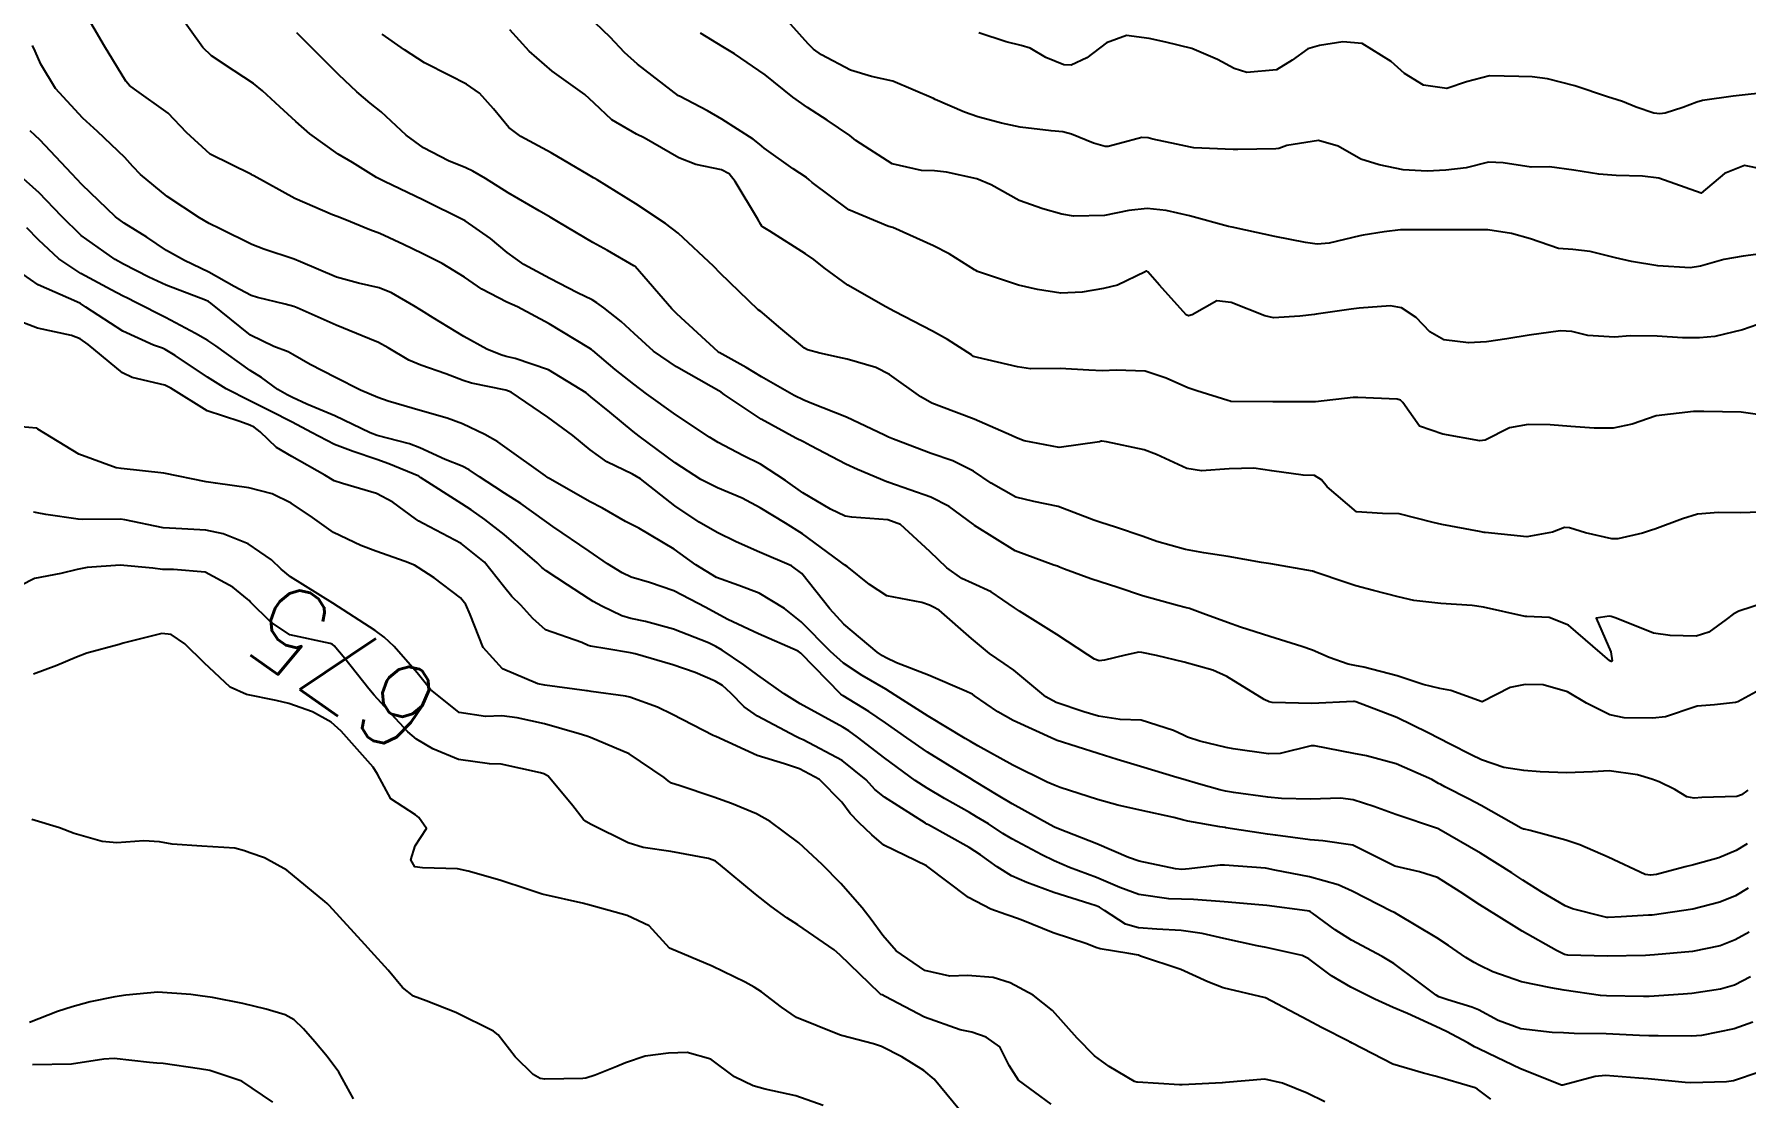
# Model space of a CAD drawing. Header units: metres. Extents: x 292545 to 299085, y 7450245 to 7463078.
# Drawn here: x 294905.1 to 294985.4, y 7462805.5 to 7462855.4 of the extents above; entities that cross this region are included whole.
import ezdxf
from ezdxf.enums import TextEntityAlignment as Align

# ---------------------------------------------------------------- set-up
doc = ezdxf.new("R2010")
doc.units = ezdxf.units.M
for name, color, linetype in [('Cotas', 45, 'Continuous'), ('Curvas de Nivel 1m', 11, 'Continuous'), ('Curvas de Nivel 5m', 15, 'Continuous')]:
    doc.layers.add(name, color=color, linetype=linetype)
doc.styles.add('Style-STANDARD', font='STANDARD.shx')

msp = doc.modelspace()

# ---------------------------------------------------------------- linework, layer by layer
at = {"layer": 'Curvas de Nivel 1m', "flags": 128}
for points, elevation in [([(294985.475, 7462819.915), (294985.18, 7462819.699), (294984.96, 7462819.625), (294983.318, 7462819.578), (294982.959, 7462819.545), (294982.62, 7462819.606), (294982.049, 7462819.954), (294981.311, 7462820.31), (294980.968, 7462820.436), (294980.302, 7462820.644), (294978.971, 7462820.828), (294978.187, 7462820.782), (294976.97, 7462820.734), (294975.723, 7462820.781), (294974.971, 7462820.84), (294974.03, 7462820.992), (294972.976, 7462821.351), (294972.494, 7462821.583), (294971.5, 7462822.082), (294970.987, 7462822.345), (294970.471, 7462822.615), (294969.005, 7462823.33), (294967.078, 7462824.063), (294967.012, 7462824.081), (294966.964, 7462824.082), (294965.011, 7462823.997), (294963.149, 7462824.041), (294963.012, 7462824.063), (294962.77, 7462824.182), (294961.023, 7462825.252), (294960.363, 7462825.547), (294959.03, 7462825.936), (294957.732, 7462826.243), (294957.035, 7462826.387), (294956.893, 7462826.394), (294956.261, 7462826.258), (294955.281, 7462826.017), (294955.03, 7462825.985), (294954.82, 7462826.062), (294954.506, 7462826.278), (294953.047, 7462827.222), (294951.287, 7462828.318), (294951.064, 7462828.474), (294949.959, 7462829.224), (294949.076, 7462829.638), (294948.586, 7462829.855), (294947.877, 7462830.358), (294947.094, 7462831.126), (294945.712, 7462832.384), (294945.115, 7462832.601), (294943.432, 7462832.731), (294943.117, 7462832.787), (294942.432, 7462833.115), (294941.127, 7462833.874), (294940.305, 7462834.448), (294939.14, 7462835.212), (294938.306, 7462835.634), (294937.15, 7462836.24), (294936.745, 7462836.494), (294935.168, 7462837.538), (294933.796, 7462838.524), (294933.187, 7462838.978), (294932.316, 7462839.665), (294931.263, 7462840.559), (294931.23, 7462840.586), (294931.204, 7462840.606), (294931.09, 7462840.676), (294929.221, 7462841.797), (294927.729, 7462842.595), (294927.235, 7462842.825), (294926.056, 7462843.432), (294925.247, 7462843.99), (294924.199, 7462844.641), (294923.257, 7462845.097), (294922.391, 7462845.53), (294921.267, 7462846.036), (294920.804, 7462846.213), (294919.63, 7462846.695), (294919.275, 7462846.841), (294919.052, 7462846.926), (294917.287, 7462847.682), (294915.356, 7462848.749), (294915.326, 7462848.772), (294915.303, 7462848.784), (294915.248, 7462848.806), (294913.313, 7462849.769), (294912.199, 7462850.781), (294911.336, 7462851.689), (294909.753, 7462852.814), (294909.522, 7462852.985), (294909.357, 7462853.194), (294908.358, 7462854.83), (294907.389, 7462856.491)], 684), ([(294986.158, 7462849.06), (294985.313, 7462849.233), (294984.38, 7462848.856), (294983.293, 7462847.94), (294981.303, 7462848.64), (294980.539, 7462848.737), (294979.304, 7462848.757), (294978.477, 7462848.827), (294977.308, 7462849.018), (294976.163, 7462849.174), (294975.31, 7462849.151), (294974, 7462849.366), (294973.313, 7462849.396), (294972.261, 7462849.118), (294971.307, 7462849.007), (294970.428, 7462848.971), (294969.307, 7462849.027), (294968.169, 7462849.263), (294967.314, 7462849.537), (294966.244, 7462850.141), (294965.325, 7462850.401), (294963.834, 7462850.172), (294963.463, 7462850.035), (294963.32, 7462850.012), (294961.537, 7462849.98), (294961.32, 7462849.983), (294959.47, 7462850.069), (294959.321, 7462850.087), (294958.668, 7462850.23), (294957.553, 7462850.475), (294957.326, 7462850.525), (294957.037, 7462850.542), (294955.994, 7462850.263), (294955.463, 7462850.126), (294955.321, 7462850.124), (294954.771, 7462850.278), (294953.742, 7462850.709), (294953.328, 7462850.807), (294952.778, 7462850.856), (294951.33, 7462851.039), (294950.445, 7462851.215), (294949.335, 7462851.519), (294948.718, 7462851.73), (294947.342, 7462852.328), (294947.255, 7462852.371), (294945.355, 7462853.191), (294944.351, 7462853.407), (294943.362, 7462853.712), (294942.001, 7462854.431), (294941.632, 7462854.693), (294941.378, 7462854.936), (294940.017, 7462856.454)], 691), ([(294986.253, 7462828.72), (294985.059, 7462828.323), (294984.795, 7462828.185), (294984.457, 7462827.926), (294983.645, 7462827.344), (294983.051, 7462827.151), (294981.83, 7462827.179), (294981.053, 7462827.283), (294979.301, 7462827.988), (294979.064, 7462828.076), (294978.975, 7462828.08), (294978.358, 7462827.997), (294979.039, 7462826.413), (294979.11, 7462825.989), (294979.058, 7462825.964), (294979.033, 7462825.968), (294979.003, 7462825.99), (294977.058, 7462827.661), (294976.146, 7462828.024), (294975.097, 7462828.074), (294975.063, 7462828.077), (294975.024, 7462828.079), (294973.067, 7462828.517), (294972.542, 7462828.591), (294971.069, 7462828.686), (294969.8, 7462828.829), (294969.072, 7462828.994), (294967.91, 7462829.286), (294967.077, 7462829.515), (294966.607, 7462829.666), (294965.177, 7462830.159), (294965.106, 7462830.182), (294965.083, 7462830.19), (294965.042, 7462830.202), (294963.087, 7462830.539), (294962.659, 7462830.613), (294961.09, 7462830.881), (294959.938, 7462831.064), (294959.093, 7462831.222), (294957.742, 7462831.598), (294957.099, 7462831.823), (294955.802, 7462832.263), (294955.106, 7462832.478), (294954.788, 7462832.594), (294953.117, 7462833.227), (294951.966, 7462833.465), (294951.123, 7462833.676), (294949.972, 7462834.332), (294949.138, 7462834.888), (294948.16, 7462835.372), (294947.146, 7462835.723), (294945.386, 7462836.388), (294945.154, 7462836.491), (294944.961, 7462836.588), (294943.168, 7462837.425), (294941.552, 7462838.062), (294941.18, 7462838.216), (294940.721, 7462838.445), (294939.191, 7462839.312), (294938.473, 7462839.748), (294937.203, 7462840.457), (294937.15, 7462840.491), (294935.22, 7462842.266), (294934.98, 7462842.512), (294933.252, 7462844.492), (294933.235, 7462844.512), (294933.201, 7462844.531), (294931.952, 7462845.242), (294931.264, 7462845.626), (294929.659, 7462846.576), (294929.276, 7462846.811), (294928.757, 7462847.109), (294927.293, 7462847.956), (294926.233, 7462848.616), (294925.642, 7462848.961), (294925.308, 7462849.118), (294924.493, 7462849.456), (294923.317, 7462850.063), (294922.509, 7462850.658), (294921.334, 7462851.746), (294920.826, 7462852.166), (294920.202, 7462852.687), (294919.355, 7462853.492), (294918.131, 7462854.712), (294917.38, 7462855.454)], 686), ([(294986.058, 7462832.972), (294985.118, 7462832.938), (294984.096, 7462832.953), (294983.117, 7462832.869), (294982.413, 7462832.65), (294981.106, 7462832.17), (294980.959, 7462832.118), (294980.533, 7462831.976), (294979.376, 7462831.712), (294979.1, 7462831.721), (294977.858, 7462832.002), (294977.106, 7462832.225), (294976.879, 7462832.241), (294976.302, 7462832.022), (294975.101, 7462831.816), (294973.151, 7462832.011), (294973.103, 7462832.02), (294972.887, 7462832.062), (294971.108, 7462832.395), (294970.706, 7462832.489), (294969.115, 7462832.885), (294968.324, 7462832.908), (294967.116, 7462832.986), (294965.731, 7462834.151), (294965.472, 7462834.491), (294965.138, 7462834.688), (294964.6, 7462834.704), (294963.14, 7462834.914), (294962.292, 7462835.038), (294961.141, 7462835.004), (294959.83, 7462834.91), (294959.141, 7462835.022), (294957.719, 7462835.673), (294957.149, 7462835.894), (294955.378, 7462836.268), (294955.153, 7462836.298), (294955.127, 7462836.296), (294955.046, 7462836.272), (294953.15, 7462836.009), (294951.511, 7462836.316), (294951.155, 7462836.453), (294950.919, 7462836.559), (294949.168, 7462837.336), (294947.633, 7462837.906), (294947.179, 7462838.085), (294946.671, 7462838.375), (294945.193, 7462839.432), (294944.55, 7462839.753), (294943.2, 7462840.139), (294942.98, 7462840.192), (294941.931, 7462840.429), (294941.346, 7462840.579), (294941.205, 7462840.657), (294939.996, 7462841.671), (294939.222, 7462842.339), (294939.149, 7462842.388), (294939.033, 7462842.463), (294937.248, 7462844.18), (294936.944, 7462844.493), (294935.268, 7462846.064), (294934.678, 7462846.516), (294933.286, 7462847.428), (294931.475, 7462848.557), (294931.365, 7462848.621), (294931.304, 7462848.651), (294931.065, 7462848.803), (294929.315, 7462849.833), (294927.899, 7462850.594), (294927.327, 7462851.019), (294926.611, 7462851.886), (294925.952, 7462852.621), (294925.349, 7462853.054), (294924.538, 7462853.455), (294923.364, 7462854.046), (294922.434, 7462854.659), (294921.38, 7462855.397)], 687), ([(294986.712, 7462837.44), (294985.17, 7462837.656), (294983.415, 7462837.693), (294983.17, 7462837.695), (294982.925, 7462837.698), (294981.168, 7462837.495), (294980.042, 7462837.103), (294979.162, 7462836.903), (294978.259, 7462836.902), (294977.163, 7462836.983), (294976.197, 7462837.059), (294975.163, 7462837.087), (294974.285, 7462836.926), (294973.156, 7462836.347), (294972.901, 7462836.317), (294971.158, 7462836.634), (294970.066, 7462837), (294969.284, 7462838.108), (294969.175, 7462838.228), (294969.021, 7462838.266), (294967.176, 7462838.355), (294966.957, 7462838.351), (294965.183, 7462838.15), (294963.215, 7462838.147), (294963.182, 7462838.144), (294961.218, 7462838.164), (294961.182, 7462838.169), (294961.067, 7462838.202), (294959.621, 7462838.658), (294959.189, 7462838.803), (294958.178, 7462839.255), (294957.196, 7462839.586), (294955.829, 7462839.631), (294955.196, 7462839.6), (294954.544, 7462839.628), (294953.197, 7462839.703), (294951.814, 7462839.696), (294951.198, 7462839.779), (294949.317, 7462840.223), (294949.202, 7462840.254), (294949.14, 7462840.278), (294949.039, 7462840.342), (294947.92, 7462841.069), (294947.214, 7462841.468), (294945.431, 7462842.388), (294945.225, 7462842.498), (294945.015, 7462842.603), (294943.241, 7462843.614), (294942.133, 7462844.427), (294941.641, 7462844.819), (294941.259, 7462845.087), (294939.581, 7462846.146), (294939.272, 7462846.337), (294939.205, 7462846.393), (294939.162, 7462846.462), (294939.017, 7462846.723), (294937.947, 7462848.48), (294937.664, 7462848.842), (294937.308, 7462849.023), (294936.097, 7462849.284), (294935.314, 7462849.586), (294933.675, 7462850.526), (294933.325, 7462850.711), (294932.16, 7462851.376), (294931.339, 7462852.151), (294930.893, 7462852.564), (294929.359, 7462853.662), (294928.286, 7462854.591), (294927.383, 7462855.596)], 688), ([(294986.3, 7462841.904), (294985.219, 7462841.53), (294983.931, 7462841.217), (294983.215, 7462841.149), (294982.405, 7462841.143), (294981.215, 7462841.228), (294979.951, 7462841.248), (294979.215, 7462841.179), (294977.964, 7462841.254), (294977.217, 7462841.448), (294976.681, 7462841.481), (294975.215, 7462841.277), (294974.162, 7462841.102), (294973.212, 7462840.96), (294972.367, 7462840.913), (294971.213, 7462841.06), (294970.551, 7462841.425), (294969.906, 7462842.1), (294969.23, 7462842.556), (294968.699, 7462842.647), (294967.229, 7462842.538), (294966.862, 7462842.5), (294965.225, 7462842.257), (294965.132, 7462842.244), (294964.453, 7462842.162), (294963.222, 7462842.083), (294962.811, 7462842.184), (294961.232, 7462842.804), (294960.552, 7462842.891), (294959.393, 7462842.227), (294959.222, 7462842.182), (294959.114, 7462842.231), (294957.862, 7462843.625), (294957.316, 7462844.249), (294957.277, 7462844.273), (294957.253, 7462844.278), (294957.231, 7462844.272), (294957.193, 7462844.251), (294955.892, 7462843.615), (294955.241, 7462843.469), (294954.234, 7462843.289), (294953.237, 7462843.245), (294952.133, 7462843.417), (294951.242, 7462843.617), (294949.326, 7462844.265), (294949.252, 7462844.3), (294949.178, 7462844.341), (294947.995, 7462845.093), (294947.264, 7462845.468), (294945.344, 7462846.318), (294945.272, 7462846.346), (294945.116, 7462846.392), (294943.284, 7462847.159), (294941.562, 7462848.436), (294941.429, 7462848.563), (294941.305, 7462848.663), (294940.68, 7462849.075), (294939.319, 7462850.041), (294939.09, 7462850.233), (294938.792, 7462850.465), (294937.332, 7462851.403), (294936.648, 7462851.803), (294935.343, 7462852.482), (294935.298, 7462852.51), (294933.365, 7462853.983), (294932.75, 7462854.539), (294932.08, 7462855.25), (294931.387, 7462855.925)], 689), ([(294986.07, 7462852.629), (294985.349, 7462852.542), (294984.793, 7462852.481), (294983.346, 7462852.28), (294983.084, 7462852.205), (294982.422, 7462851.949), (294981.6, 7462851.697), (294981.34, 7462851.66), (294981.059, 7462851.683), (294980.23, 7462851.977), (294979.594, 7462852.235), (294979.346, 7462852.311), (294978.89, 7462852.452), (294977.353, 7462852.972), (294976.079, 7462853.299), (294975.356, 7462853.387), (294974.727, 7462853.41), (294973.357, 7462853.436), (294972.269, 7462853.156), (294971.351, 7462852.854), (294970.257, 7462853.001), (294969.357, 7462853.549), (294968.73, 7462854.116), (294967.375, 7462854.961), (294966.473, 7462855.042), (294965.374, 7462854.865), (294964.827, 7462854.702), (294964.084, 7462854.169), (294963.358, 7462853.717), (294961.956, 7462853.602), (294961.367, 7462853.79), (294960.593, 7462854.208), (294959.378, 7462854.717), (294958.162, 7462855.02), (294957.382, 7462855.199), (294956.313, 7462855.331), (294955.38, 7462854.994), (294954.46, 7462854.284), (294953.719, 7462853.943), (294953.368, 7462853.959), (294952.523, 7462854.308), (294951.801, 7462854.737), (294951.378, 7462854.871), (294950.668, 7462855.04), (294949.384, 7462855.465)], 692), ([(294985.447, 7462817.403), (294984.93, 7462817.089), (294984.11, 7462816.744), (294982.92, 7462816.417), (294982.532, 7462816.332), (294981.191, 7462815.966), (294980.913, 7462815.93), (294980.656, 7462815.973), (294978.925, 7462816.778), (294977.587, 7462817.35), (294976.936, 7462817.584), (294975.254, 7462818.035), (294974.992, 7462818.088), (294974.944, 7462818.099), (294974.841, 7462818.144), (294972.954, 7462819.199), (294972.391, 7462819.502), (294971.263, 7462820.086), (294971.064, 7462820.188), (294970.964, 7462820.241), (294970.642, 7462820.419), (294968.979, 7462821.159), (294967.577, 7462821.531), (294966.986, 7462821.644), (294965.147, 7462822.001), (294964.99, 7462821.997), (294963.523, 7462821.636), (294962.985, 7462821.624), (294961.317, 7462821.868), (294960.989, 7462821.93), (294959.761, 7462822.218), (294959.181, 7462822.414), (294958.996, 7462822.497), (294958.515, 7462822.718), (294957.002, 7462823.203), (294956.024, 7462823.238), (294955.004, 7462823.393), (294954.318, 7462823.592), (294953.01, 7462824.04), (294952.527, 7462824.305), (294951.025, 7462825.548), (294950.576, 7462825.874), (294949.883, 7462826.337), (294949.043, 7462827.046), (294947.527, 7462828.365), (294947.225, 7462828.528), (294947.065, 7462828.601), (294946.716, 7462828.724), (294945.07, 7462829.049), (294944.254, 7462829.581), (294943.206, 7462830.418), (294943.084, 7462830.497), (294942.825, 7462830.684), (294941.106, 7462831.946), (294940.312, 7462832.448), (294939.12, 7462833.173), (294938.279, 7462833.627), (294937.129, 7462834.106), (294936.343, 7462834.498), (294935.141, 7462835.282), (294933.447, 7462836.527), (294933.156, 7462836.758), (294932.064, 7462837.652), (294931.18, 7462838.382), (294930.955, 7462838.562), (294929.194, 7462839.653), (294927.623, 7462840.172), (294927.2, 7462840.27), (294926.946, 7462840.35), (294926.301, 7462840.614), (294925.212, 7462841.209), (294923.777, 7462842.092), (294923.23, 7462842.431), (294922.867, 7462842.655), (294921.82, 7462843.252), (294921.241, 7462843.489), (294920.276, 7462843.717), (294919.246, 7462843.996), (294917.548, 7462844.717), (294917.254, 7462844.844), (294915.83, 7462845.313), (294915.261, 7462845.533), (294913.777, 7462846.255), (294913.27, 7462846.517), (294912.815, 7462846.775), (294911.288, 7462847.774), (294910.041, 7462848.809), (294909.68, 7462849.188), (294909.311, 7462849.605), (294908.027, 7462850.833), (294907.332, 7462851.456), (294906.051, 7462852.853), (294905.364, 7462853.996), (294905.1, 7462854.594), (294904.974, 7462854.866)], 683), ([(294985.498, 7462815.323), (294984.903, 7462814.972), (294984.156, 7462814.671), (294982.897, 7462814.34), (294980.981, 7462814.056), (294980.894, 7462814.052), (294980.814, 7462814.05), (294979.534, 7462813.984), (294978.929, 7462813.953), (294978.893, 7462813.951), (294978.857, 7462813.955), (294978.671, 7462813.993), (294977.242, 7462814.36), (294976.898, 7462814.497), (294975.803, 7462815.132), (294974.91, 7462815.706), (294974.395, 7462816.045), (294972.927, 7462816.974), (294970.979, 7462818.089), (294970.957, 7462818.104), (294970.909, 7462818.125), (294968.95, 7462818.787), (294967.92, 7462819.154), (294966.956, 7462819.476), (294966.361, 7462819.543), (294964.956, 7462819.499), (294963.594, 7462819.536), (294962.957, 7462819.598), (294961.334, 7462819.821), (294960.96, 7462819.877), (294960.692, 7462819.936), (294959.695, 7462820.219), (294958.966, 7462820.438), (294958.679, 7462820.521), (294956.975, 7462821.033), (294955.872, 7462821.369), (294954.983, 7462821.636), (294953.023, 7462822.269), (294952.993, 7462822.28), (294952.946, 7462822.3), (294951.002, 7462823.199), (294950.279, 7462823.604), (294949.186, 7462824.347), (294949.085, 7462824.42), (294949.014, 7462824.46), (294948.808, 7462824.559), (294947.022, 7462825.313), (294945.52, 7462825.893), (294945.03, 7462826.138), (294944.87, 7462826.231), (294944.612, 7462826.396), (294943.052, 7462827.709), (294942.401, 7462828.427), (294941.079, 7462830.085), (294940.602, 7462830.445), (294939.092, 7462831.087), (294937.999, 7462831.577), (294937.106, 7462832.013), (294936.265, 7462832.498), (294935.12, 7462833.268), (294933.507, 7462834.526), (294933.135, 7462834.757), (294931.924, 7462835.331), (294931.146, 7462835.896), (294930.337, 7462836.568), (294929.166, 7462837.421), (294927.436, 7462838.597), (294927.184, 7462838.688), (294925.583, 7462839.021), (294925.188, 7462839.141), (294924.367, 7462839.463), (294923.195, 7462839.863), (294922.633, 7462840.094), (294921.659, 7462840.673), (294921.207, 7462840.932), (294920.789, 7462841.105), (294919.219, 7462841.743), (294917.388, 7462842.561), (294917.231, 7462842.618), (294916.833, 7462842.726), (294915.528, 7462843.038), (294915.237, 7462843.137), (294914.443, 7462843.556), (294913.248, 7462844.229), (294912.11, 7462844.781), (294911.258, 7462845.25), (294910.335, 7462845.875), (294909.27, 7462846.534), (294908.865, 7462846.824), (294907.295, 7462848.341), (294906.823, 7462848.845), (294905.319, 7462850.442), (294905.103, 7462850.645), (294904.86, 7462850.867)], 682), ([(294985.537, 7462813.263), (294984.883, 7462812.893), (294984.185, 7462812.622), (294982.877, 7462812.346), (294981.101, 7462812.192), (294980.875, 7462812.18), (294980.678, 7462812.169), (294978.874, 7462812.133), (294977.03, 7462812.173), (294976.875, 7462812.211), (294976.5, 7462812.401), (294974.886, 7462813.307), (294973.673, 7462814.052), (294972.898, 7462814.546), (294971.983, 7462815.153), (294970.91, 7462815.822), (294970.068, 7462816.098), (294968.917, 7462816.355), (294968.464, 7462816.57), (294966.931, 7462817.344), (294965.537, 7462817.548), (294964.934, 7462817.596), (294963.302, 7462817.811), (294962.938, 7462817.864), (294960.984, 7462818.158), (294960.942, 7462818.165), (294960.703, 7462818.204), (294959.192, 7462818.473), (294958.946, 7462818.533), (294958.543, 7462818.638), (294956.95, 7462818.989), (294955.91, 7462819.223), (294954.955, 7462819.483), (294953.209, 7462820.048), (294952.961, 7462820.145), (294952.6, 7462820.304), (294950.975, 7462821.101), (294949.332, 7462822.001), (294948.991, 7462822.207), (294948.748, 7462822.352), (294947.003, 7462823.401), (294945.457, 7462824.386), (294945.016, 7462824.66), (294943.911, 7462825.296), (294943.027, 7462825.878), (294942.428, 7462826.426), (294941.054, 7462827.822), (294940.269, 7462828.448), (294939.07, 7462829.16), (294938.127, 7462829.528), (294937.077, 7462829.904), (294936.106, 7462830.5), (294935.094, 7462831.235), (294933.425, 7462832.21), (294933.11, 7462832.368), (294932.811, 7462832.535), (294931.72, 7462833.152), (294931.122, 7462833.467), (294929.175, 7462834.58), (294929.133, 7462834.607), (294929.045, 7462834.67), (294927.147, 7462836.036), (294926.808, 7462836.263), (294926.196, 7462836.614), (294925.16, 7462837.107), (294924.427, 7462837.375), (294923.169, 7462837.736), (294921.673, 7462838.175), (294921.178, 7462838.345), (294920.366, 7462838.688), (294919.189, 7462839.279), (294918.012, 7462839.895), (294917.199, 7462840.372), (294916.966, 7462840.489), (294916.297, 7462840.734), (294915.211, 7462841.271), (294913.35, 7462842.769), (294913.234, 7462842.849), (294913.097, 7462842.909), (294911.241, 7462843.623), (294910.434, 7462843.991), (294909.251, 7462844.603), (294908.859, 7462844.824), (294907.264, 7462845.946), (294906.329, 7462846.849), (294905.289, 7462847.951), (294904.26, 7462848.876)], 681), ([(294985.707, 7462809.038), (294984.831, 7462808.731), (294983.302, 7462808.417), (294982.827, 7462808.382), (294981.265, 7462808.401), (294980.827, 7462808.401), (294980.389, 7462808.413), (294978.828, 7462808.495), (294977.327, 7462808.512), (294976.828, 7462808.529), (294976.299, 7462808.555), (294974.83, 7462808.728), (294973.762, 7462809.122), (294972.838, 7462809.613), (294972.521, 7462809.746), (294971.395, 7462810.082), (294970.982, 7462810.225), (294970.846, 7462810.305), (294970.037, 7462810.917), (294968.868, 7462811.787), (294968.322, 7462812.116), (294966.88, 7462812.882), (294966.116, 7462813.372), (294965.05, 7462814.158), (294964.954, 7462814.22), (294964.894, 7462814.241), (294964.798, 7462814.256), (294962.896, 7462814.514), (294962.533, 7462814.547), (294960.898, 7462814.677), (294959.465, 7462814.788), (294958.899, 7462814.812), (294958.307, 7462814.828), (294956.901, 7462815.023), (294956, 7462815.36), (294954.908, 7462815.818), (294953.646, 7462816.293), (294952.926, 7462816.606), (294952.341, 7462816.894), (294950.936, 7462817.638), (294950.508, 7462817.896), (294949.835, 7462818.337), (294949.28, 7462818.679), (294948.948, 7462818.874), (294947.78, 7462819.536), (294946.959, 7462820.011), (294946.399, 7462820.376), (294944.978, 7462821.417), (294943.688, 7462822.41), (294943.28, 7462822.7), (294942.997, 7462822.874), (294942.005, 7462823.428), (294941.008, 7462823.98), (294940.256, 7462824.448), (294939.022, 7462825.324), (294938.362, 7462825.806), (294937.345, 7462826.485), (294937.036, 7462826.668), (294936.701, 7462826.831), (294935.053, 7462827.476), (294933.743, 7462827.836), (294933.057, 7462827.975), (294932.624, 7462828.102), (294931.689, 7462828.551), (294931.286, 7462828.777), (294931.066, 7462828.91), (294930.087, 7462829.556), (294929.079, 7462830.211), (294928.875, 7462830.377), (294928.652, 7462830.586), (294927.103, 7462831.922), (294926.205, 7462832.619), (294925.566, 7462833.072), (294925.12, 7462833.361), (294923.182, 7462834.599), (294923.133, 7462834.631), (294923.101, 7462834.65), (294921.701, 7462835.234), (294921.14, 7462835.435), (294920.022, 7462835.813), (294919.147, 7462836.145), (294918.064, 7462836.711), (294917.16, 7462837.198), (294916.145, 7462837.708), (294915.177, 7462838.185), (294914.061, 7462838.761), (294913.188, 7462839.299), (294911.669, 7462840.315), (294911.201, 7462840.599), (294911.069, 7462840.66), (294910.658, 7462840.798), (294909.213, 7462841.465), (294907.479, 7462842.587), (294907.232, 7462842.754), (294907.057, 7462842.842), (294905.241, 7462843.639), (294904.516, 7462844.142)], 679), ([(294986.014, 7462806.698), (294984.798, 7462806.289), (294984.481, 7462806.242), (294982.797, 7462806.196), (294982.541, 7462806.208), (294980.799, 7462806.371), (294980.36, 7462806.414), (294978.801, 7462806.533), (294978.307, 7462806.491), (294976.794, 7462806.079), (294976.73, 7462806.085), (294974.805, 7462806.844), (294973.298, 7462807.573), (294972.819, 7462807.8), (294972.645, 7462807.886), (294972.337, 7462808.067), (294971.339, 7462808.594), (294970.83, 7462808.828), (294969.497, 7462809.442), (294968.839, 7462809.72), (294967.975, 7462810.119), (294966.851, 7462810.677), (294965.933, 7462811.218), (294964.871, 7462812.013), (294964.563, 7462812.163), (294962.876, 7462812.536), (294962.444, 7462812.617), (294960.881, 7462812.963), (294959.871, 7462813.204), (294958.884, 7462813.334), (294957.733, 7462813.393), (294956.885, 7462813.466), (294956.268, 7462813.641), (294955.28, 7462814.274), (294955.042, 7462814.425), (294954.895, 7462814.494), (294954.588, 7462814.593), (294952.905, 7462815.125), (294951.639, 7462815.586), (294950.917, 7462815.91), (294950.25, 7462816.33), (294949.471, 7462816.885), (294948.932, 7462817.228), (294947.021, 7462818.291), (294946.943, 7462818.334), (294946.883, 7462818.371), (294944.955, 7462819.587), (294944.512, 7462819.95), (294944.098, 7462820.403), (294942.976, 7462821.321), (294941.141, 7462822.288), (294940.992, 7462822.352), (294940.795, 7462822.442), (294939.002, 7462823.394), (294938.371, 7462823.834), (294937.741, 7462824.479), (294937.359, 7462824.827), (294937.018, 7462825.036), (294936.081, 7462825.445), (294935.032, 7462825.807), (294933.252, 7462826.316), (294933.04, 7462826.362), (294931.928, 7462826.547), (294931.158, 7462826.673), (294931.044, 7462826.716), (294930.76, 7462826.849), (294929.052, 7462827.445), (294928.451, 7462827.984), (294927.889, 7462828.598), (294927.469, 7462829.006), (294927.072, 7462829.496), (294926.186, 7462830.619), (294925.096, 7462831.494), (294923.315, 7462832.443), (294923.111, 7462832.544), (294922.945, 7462832.653), (294921.883, 7462833.431), (294921.124, 7462833.836), (294919.52, 7462834.305), (294919.13, 7462834.442), (294918.689, 7462834.704), (294917.142, 7462835.585), (294916.42, 7462836.005), (294915.665, 7462836.742), (294915.372, 7462836.954), (294915.166, 7462837.053), (294914.698, 7462837.225), (294913.172, 7462837.718), (294911.461, 7462838.787), (294911.184, 7462838.925), (294909.658, 7462839.283), (294909.19, 7462839.504), (294907.59, 7462840.836), (294907.207, 7462841.108), (294906.801, 7462841.252), (294905.214, 7462841.602), (294904.063, 7462842.035)], 678), ([(294973.413, 7462805.427), (294972.791, 7462805.891), (294972.683, 7462805.953), (294972.308, 7462806.067), (294971.125, 7462806.404), (294970.807, 7462806.507), (294970.262, 7462806.642), (294968.812, 7462807.061), (294966.903, 7462808.048), (294966.823, 7462808.093), (294966.799, 7462808.106), (294966.761, 7462808.131), (294965.466, 7462808.787), (294964.833, 7462809.132), (294962.843, 7462810.18), (294960.85, 7462810.653), (294960.137, 7462810.934), (294958.862, 7462811.507), (294956.98, 7462812.14), (294956.872, 7462812.174), (294956.42, 7462812.257), (294955.078, 7462812.48), (294954.876, 7462812.542), (294954.449, 7462812.712), (294952.882, 7462813.232), (294951.369, 7462813.834), (294950.89, 7462814.007), (294950.649, 7462814.082), (294949.949, 7462814.334), (294948.901, 7462814.884), (294946.923, 7462816.37), (294944.932, 7462817.335), (294944.366, 7462817.827), (294943.762, 7462818.408), (294943.355, 7462818.822), (294942.952, 7462819.354), (294941.908, 7462820.431), (294940.97, 7462820.921), (294940.262, 7462821.159), (294938.979, 7462821.55), (294937.044, 7462822.437), (294936.992, 7462822.462), (294936.92, 7462822.491), (294935.003, 7462823.468), (294934.302, 7462823.817), (294933.01, 7462824.283), (294932.806, 7462824.328), (294931.189, 7462824.557), (294931.013, 7462824.58), (294930.991, 7462824.582), (294929.017, 7462824.842), (294928.694, 7462824.908), (294927.028, 7462825.613), (294926.127, 7462826.619), (294925.514, 7462828.17), (294925.304, 7462828.628), (294925.066, 7462828.941), (294923.825, 7462829.893), (294923.08, 7462830.373), (294922.902, 7462830.474), (294922.47, 7462830.659), (294921.09, 7462831.141), (294920.382, 7462831.399), (294919.103, 7462832.019), (294918.107, 7462832.71), (294917.12, 7462833.397), (294916.217, 7462833.827), (294915.126, 7462834.103), (294913.568, 7462834.326), (294913.129, 7462834.396), (294911.133, 7462834.79), (294909.136, 7462835.01), (294908.907, 7462835.052), (294907.146, 7462835.69), (294905.23, 7462836.869), (294905.193, 7462836.899), (294905.163, 7462836.913), (294903.343, 7462837.065)], 677), ([(294965.631, 7462805.306), (294964.796, 7462805.7), (294963.634, 7462806.172), (294962.805, 7462806.368), (294960.962, 7462806.208), (294960.82, 7462806.192), (294960.803, 7462806.191), (294958.933, 7462806.097), (294958.801, 7462806.098), (294956.834, 7462806.218), (294956.802, 7462806.221), (294956.699, 7462806.252), (294955.496, 7462806.956), (294954.815, 7462807.461), (294954.004, 7462808.288), (294952.836, 7462809.579), (294951.943, 7462810.309), (294950.851, 7462810.885), (294950.06, 7462811.127), (294948.856, 7462811.223), (294948.019, 7462811.194), (294946.859, 7462811.456), (294945.51, 7462812.384), (294944.88, 7462813.096), (294944.34, 7462813.851), (294943.915, 7462814.405), (294942.91, 7462815.539), (294942.037, 7462816.429), (294940.933, 7462817.448), (294939.593, 7462818.453), (294938.946, 7462818.808), (294937.773, 7462819.3), (294936.954, 7462819.589), (294935.33, 7462820.135), (294934.96, 7462820.259), (294934.801, 7462820.353), (294934.616, 7462820.515), (294932.979, 7462821.631), (294931.155, 7462822.394), (294930.991, 7462822.449), (294930.626, 7462822.564), (294928.997, 7462823.028), (294927.723, 7462823.322), (294927.001, 7462823.406), (294926.235, 7462823.383), (294925.002, 7462823.574), (294923.651, 7462824.644), (294923.024, 7462825.422), (294921.942, 7462826.667), (294921.475, 7462827.102), (294921.05, 7462827.418), (294919.063, 7462828.7), (294917.075, 7462829.936), (294916.651, 7462830.299), (294916.19, 7462830.733), (294915.094, 7462831.478), (294913.919, 7462831.944), (294913.103, 7462832.124), (294911.694, 7462832.195), (294911.104, 7462832.225), (294909.312, 7462832.615), (294909.11, 7462832.64), (294907.32, 7462832.628), (294907.11, 7462832.639), (294905.606, 7462832.863), (294905.185, 7462832.94), (294905.114, 7462832.955), (294905.017, 7462832.967)], 676), ([(294948.776, 7462804.562), (294947.295, 7462806.365), (294946.807, 7462806.774), (294945.78, 7462807.414), (294944.818, 7462807.902), (294944.45, 7462808.027), (294942.939, 7462808.418), (294942.848, 7462808.445), (294942.823, 7462808.454), (294942.766, 7462808.478), (294940.831, 7462809.262), (294940.125, 7462809.74), (294939.193, 7462810.465), (294938.846, 7462810.679), (294938.416, 7462810.907), (294936.865, 7462811.666), (294934.873, 7462812.51), (294933.912, 7462813.554), (294932.888, 7462814.045), (294931.026, 7462814.559), (294930.893, 7462814.593), (294930.853, 7462814.601), (294928.9, 7462815.039), (294928.231, 7462815.262), (294926.909, 7462815.704), (294925.421, 7462816.12), (294924.917, 7462816.226), (294923.28, 7462816.284), (294922.918, 7462816.322), (294922.731, 7462816.653), (294922.93, 7462817.318), (294923.462, 7462818.121), (294923.099, 7462818.648), (294922.944, 7462818.759), (294921.796, 7462819.512), (294921.165, 7462820.677), (294920.968, 7462821), (294919.454, 7462822.695), (294918.997, 7462823.116), (294918.12, 7462823.591), (294917.006, 7462823.996), (294916.407, 7462824.129), (294915.01, 7462824.411), (294914.25, 7462824.758), (294913.03, 7462825.893), (294912.128, 7462826.784), (294911.477, 7462827.223), (294911.048, 7462827.281), (294909.227, 7462826.818), (294909.089, 7462826.772), (294909.042, 7462826.76), (294907.519, 7462826.352), (294907.033, 7462826.17), (294906.108, 7462825.772), (294905.02, 7462825.367)], 674), ([(294942.081, 7462805.13), (294940.79, 7462805.587), (294939.362, 7462805.894), (294938.797, 7462806.048), (294937.927, 7462806.479), (294936.811, 7462807.295), (294935.697, 7462807.618), (294934.814, 7462807.587), (294933.729, 7462807.443), (294932.809, 7462807.13), (294932.398, 7462806.953), (294931.376, 7462806.554), (294930.944, 7462806.416), (294930.8, 7462806.398), (294929.017, 7462806.36), (294928.8, 7462806.401), (294928.468, 7462806.585), (294927.628, 7462807.415), (294926.821, 7462808.437), (294926.602, 7462808.612), (294924.836, 7462809.494), (294923.455, 7462810.033), (294922.847, 7462810.25), (294922.333, 7462810.658), (294921.663, 7462811.47), (294920.87, 7462812.353), (294920.568, 7462812.683), (294918.891, 7462814.514), (294918.799, 7462814.609), (294918.699, 7462814.703), (294916.915, 7462816.172), (294915.868, 7462816.741), (294915.169, 7462816.99), (294914.926, 7462817.08), (294914.477, 7462817.205), (294912.928, 7462817.289), (294911.534, 7462817.396), (294910.93, 7462817.5), (294910.195, 7462817.543), (294908.929, 7462817.459), (294908.237, 7462817.52), (294906.933, 7462817.891), (294906.241, 7462818.155), (294904.94, 7462818.554)], 673), ([(294920.036, 7462805.442), (294919.352, 7462806.695), (294918.81, 7462807.42), (294918.222, 7462808.114), (294917.687, 7462808.717), (294917.252, 7462809.146), (294916.833, 7462809.385), (294915.936, 7462809.64), (294914.84, 7462809.915), (294913.419, 7462810.189), (294912.845, 7462810.275), (294912.41, 7462810.34), (294910.848, 7462810.439), (294909.354, 7462810.306), (294908.844, 7462810.224), (294907.684, 7462809.988), (294906.837, 7462809.755), (294906.152, 7462809.531), (294904.825, 7462809.025)], 672), ([(294916.248, 7462805.276), (294914.798, 7462806.269), (294913.294, 7462806.765), (294912.804, 7462806.84), (294911.103, 7462807.092), (294910.806, 7462807.119), (294910.46, 7462807.15), (294908.808, 7462807.339), (294908.328, 7462807.305), (294906.805, 7462807.065), (294904.973, 7462807.036)], 671)]:
    msp.add_lwpolyline(points, dxfattribs=dict(at, elevation=elevation))
at = {"layer": 'Curvas de Nivel 5m', "flags": 128}
for points, elevation in [([(294986.205, 7462824.725), (294985.014, 7462824.072), (294984.899, 7462824.037), (294983.913, 7462823.931), (294983.092, 7462823.859), (294983.011, 7462823.839), (294981.609, 7462823.356), (294981.003, 7462823.303), (294979.668, 7462823.318), (294979.005, 7462823.455), (294977.905, 7462824.001), (294977.018, 7462824.542), (294975.864, 7462824.87), (294975.021, 7462824.878), (294974.324, 7462824.743), (294973.013, 7462824.06), (294971.533, 7462824.597), (294971.019, 7462824.689), (294970.242, 7462824.877), (294969.025, 7462825.286), (294967.453, 7462825.701), (294967.029, 7462825.768), (294966.723, 7462825.828), (294965.82, 7462826.148), (294965.038, 7462826.488), (294964.538, 7462826.668), (294963.047, 7462827.14), (294961.669, 7462827.578), (294961.057, 7462827.791), (294959.898, 7462828.217), (294959.28, 7462828.442), (294959.066, 7462828.501), (294958.712, 7462828.588), (294957.071, 7462829.047), (294955.906, 7462829.43), (294955.077, 7462829.697), (294954.64, 7462829.838), (294953.407, 7462830.295), (294953.177, 7462830.392), (294953.084, 7462830.429), (294952.907, 7462830.479), (294951.091, 7462831.154), (294949.189, 7462832.339), (294949.114, 7462832.399), (294947.998, 7462833.234), (294947.126, 7462833.676), (294945.162, 7462834.36), (294945.133, 7462834.37), (294945.117, 7462834.374), (294945.069, 7462834.391), (294943.689, 7462834.962), (294943.141, 7462835.227), (294941.507, 7462836.079), (294941.151, 7462836.262), (294940.798, 7462836.444), (294939.166, 7462837.334), (294937.442, 7462838.486), (294937.287, 7462838.592), (294937.185, 7462838.657), (294936.823, 7462838.857), (294935.196, 7462839.78), (294934.125, 7462840.521), (294933.211, 7462841.353), (294932.597, 7462841.92), (294931.785, 7462842.552), (294931.465, 7462842.786), (294931.237, 7462842.93), (294930.544, 7462843.263), (294929.246, 7462843.932), (294928.04, 7462844.592), (294927.258, 7462845.154), (294926.463, 7462845.81), (294925.273, 7462846.63), (294923.288, 7462847.623), (294921.488, 7462848.48), (294921.301, 7462848.57), (294921.121, 7462848.673), (294919.987, 7462849.367), (294919.314, 7462849.768), (294917.993, 7462850.713), (294917.329, 7462851.296), (294916.588, 7462851.984), (294915.773, 7462852.736), (294915.348, 7462853.079), (294914.431, 7462853.68), (294913.367, 7462854.385), (294912.974, 7462854.774), (294911.86, 7462856.313)], 685), ([(294986.086, 7462845.083), (294985.259, 7462844.977), (294984.357, 7462844.828), (294983.251, 7462844.507), (294982.766, 7462844.429), (294981.251, 7462844.519), (294980.012, 7462844.73), (294979.262, 7462844.903), (294978.072, 7462845.195), (294977.266, 7462845.288), (294976.585, 7462845.339), (294975.27, 7462845.792), (294974.381, 7462846.049), (294973.274, 7462846.211), (294973.116, 7462846.22), (294971.274, 7462846.211), (294969.387, 7462846.222), (294969.274, 7462846.216), (294969.174, 7462846.211), (294968.403, 7462846.119), (294967.431, 7462845.969), (294967.271, 7462845.934), (294965.82, 7462845.591), (294965.267, 7462845.55), (294964.724, 7462845.615), (294963.27, 7462845.901), (294961.924, 7462846.193), (294961.274, 7462846.335), (294961.098, 7462846.378), (294959.279, 7462846.877), (294958.174, 7462847.129), (294957.283, 7462847.213), (294956.419, 7462847.121), (294955.279, 7462846.893), (294953.836, 7462846.849), (294953.279, 7462846.951), (294952.395, 7462847.196), (294951.286, 7462847.595), (294949.964, 7462848.333), (294949.297, 7462848.603), (294947.865, 7462848.919), (294947.309, 7462848.981), (294946.693, 7462848.992), (294945.312, 7462849.319), (294943.615, 7462850.407), (294943.325, 7462850.64), (294942.265, 7462851.359), (294941.338, 7462851.948), (294940.663, 7462852.447), (294939.358, 7462853.486), (294937.912, 7462854.475), (294937.376, 7462854.805), (294936.33, 7462855.443)], 690), ([(294985.605, 7462811.17), (294984.856, 7462810.775), (294984.193, 7462810.587), (294982.85, 7462810.388), (294982.445, 7462810.35), (294980.847, 7462810.245), (294980.582, 7462810.238), (294978.847, 7462810.265), (294978.555, 7462810.287), (294976.851, 7462810.534), (294976.229, 7462810.649), (294974.856, 7462810.925), (294973.513, 7462811.403), (294972.868, 7462811.713), (294972.639, 7462811.833), (294972.241, 7462812.069), (294971.43, 7462812.633), (294970.882, 7462812.99), (294969.02, 7462814.109), (294968.894, 7462814.178), (294968.772, 7462814.234), (294966.903, 7462815.182), (294966.245, 7462815.478), (294964.91, 7462815.856), (294963.271, 7462816.176), (294962.914, 7462816.246), (294962.839, 7462816.256), (294960.916, 7462816.408), (294960.715, 7462816.403), (294959.255, 7462816.225), (294958.913, 7462816.207), (294958.617, 7462816.233), (294956.918, 7462816.59), (294956.417, 7462816.761), (294954.93, 7462817.4), (294953.123, 7462818.116), (294952.942, 7462818.192), (294952.734, 7462818.302), (294950.953, 7462819.288), (294950.298, 7462819.672), (294949.19, 7462820.347), (294948.965, 7462820.484), (294948.644, 7462820.677), (294946.983, 7462821.706), (294946.001, 7462822.38), (294945, 7462823.09), (294944.218, 7462823.615), (294943.012, 7462824.345), (294942.912, 7462824.421), (294941.032, 7462826.356), (294940.911, 7462826.441), (294939.045, 7462827.263), (294937.599, 7462827.937), (294937.059, 7462828.222), (294936.567, 7462828.495), (294935.071, 7462829.273), (294933.932, 7462829.664), (294933.077, 7462829.915), (294932.655, 7462830.113), (294931.955, 7462830.547), (294931.091, 7462831.131), (294929.387, 7462832.299), (294929.112, 7462832.494), (294928.996, 7462832.582), (294927.893, 7462833.37), (294927.126, 7462833.863), (294926.67, 7462834.149), (294925.958, 7462834.618), (294925.466, 7462834.955), (294925.138, 7462835.121), (294924.345, 7462835.434), (294923.146, 7462835.986), (294922.66, 7462836.17), (294921.152, 7462836.56), (294920.821, 7462836.683), (294919.165, 7462837.483), (294917.846, 7462838.04), (294917.177, 7462838.342), (294916.924, 7462838.468), (294916.495, 7462838.73), (294915.727, 7462839.281), (294915.192, 7462839.622), (294913.572, 7462840.766), (294913.207, 7462841.03), (294912.63, 7462841.357), (294911.222, 7462842.095), (294909.819, 7462842.811), (294909.426, 7462843.008), (294909.236, 7462843.105), (294908.666, 7462843.398), (294907.246, 7462844.169), (294906.206, 7462844.85), (294905.262, 7462845.751), (294904.701, 7462846.302)], 680), ([(294952.786, 7462805.19), (294951.253, 7462806.315), (294950.81, 7462807.007), (294950.368, 7462807.876), (294949.733, 7462808.336), (294949.053, 7462808.574), (294948.826, 7462808.614), (294948.504, 7462808.676), (294946.832, 7462809.275), (294944.992, 7462810.238), (294944.842, 7462810.314), (294944.791, 7462810.34), (294944.723, 7462810.392), (294942.87, 7462812.194), (294942.602, 7462812.423), (294940.885, 7462813.61), (294940.377, 7462813.937), (294939.636, 7462814.459), (294938.902, 7462815.042), (294937.176, 7462816.486), (294937.026, 7462816.59), (294936.924, 7462816.642), (294936.706, 7462816.711), (294934.928, 7462817.043), (294933.63, 7462817.23), (294932.932, 7462817.456), (294931.188, 7462818.31), (294930.942, 7462818.446), (294930.819, 7462818.561), (294930.333, 7462819.182), (294929.176, 7462820.578), (294928.965, 7462820.688), (294928.811, 7462820.737), (294926.971, 7462821.14), (294926.428, 7462821.159), (294924.974, 7462821.357), (294923.76, 7462821.863), (294922.988, 7462822.317), (294922.582, 7462822.656), (294921.815, 7462823.482), (294921.01, 7462824.384), (294920.762, 7462824.683), (294919.627, 7462826.101), (294919.127, 7462826.699), (294919.044, 7462826.766), (294918.942, 7462826.803), (294917.048, 7462827.218), (294916.142, 7462827.822), (294915.212, 7462828.748), (294915.138, 7462828.823), (294915.064, 7462828.89), (294914.379, 7462829.447), (294913.077, 7462830.153), (294911.586, 7462830.276), (294911.078, 7462830.277), (294910.614, 7462830.332), (294909.08, 7462830.484), (294907.536, 7462830.377), (294907.077, 7462830.275), (294906.308, 7462830.085), (294905.073, 7462829.847), (294904.422, 7462829.524)], 675)]:
    msp.add_lwpolyline(points, dxfattribs=dict(at, elevation=elevation))

# ---------------------------------------------------------------- texts
at = {"layer": 'Cotas', "style": 'Style-STANDARD'}
msp.add_text('675', height=4, rotation=145.13977, dxfattribs=at).set_placement((294919.553, 7462825.659, 675), align=Align.MIDDLE_CENTER)

doc.saveas('drawing.dxf')
